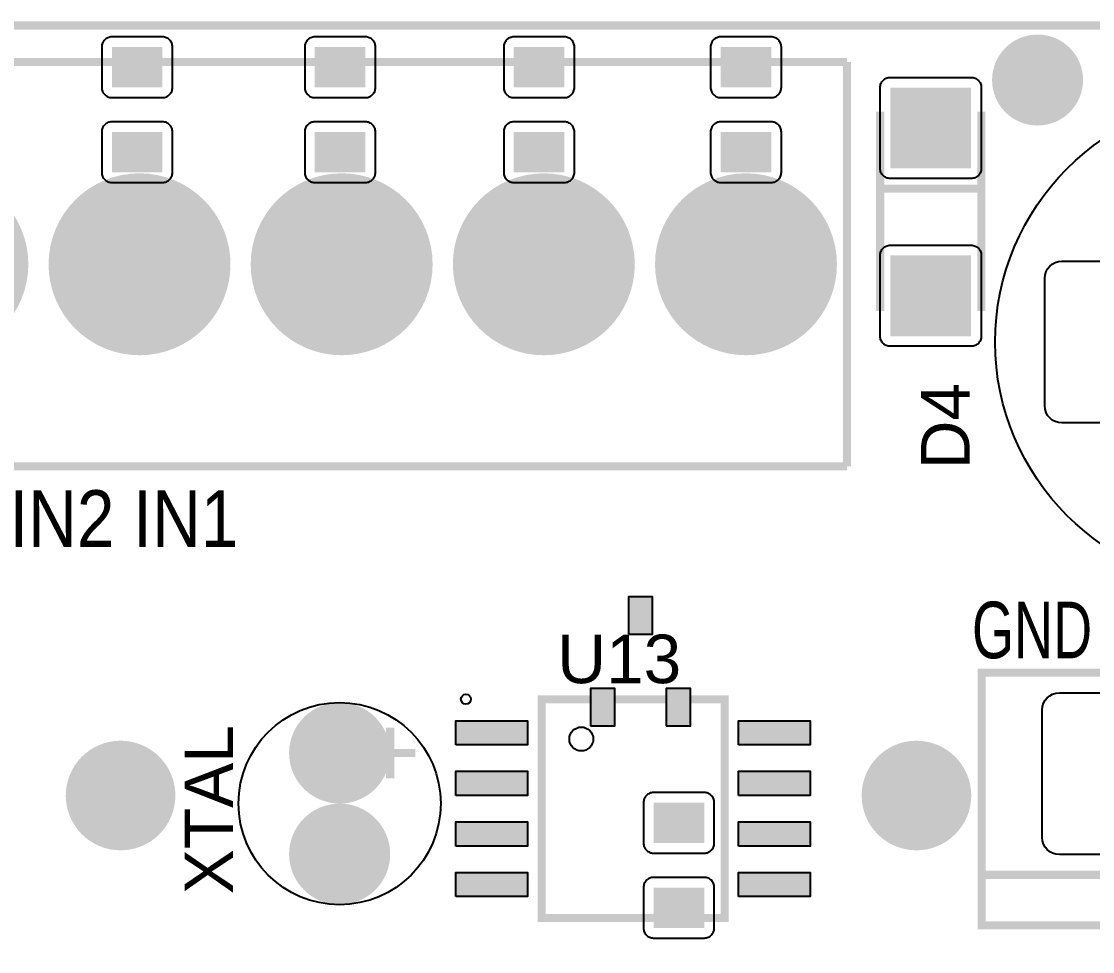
# Model space of a CAD drawing. Header units: inches. Extents: x -3.34 to 3.34, y -1.57 to 1.57.
# Drawn here: x -2.25 to -1.19, y 0.655 to 1.575 of the extents above; entities that cross this region are included whole.
import ezdxf

# ---------------------------------------------------------------- set-up
doc = ezdxf.new("R2010")
doc.units = ezdxf.units.IN
doc.layers.get('0').update_dxf_attribs({"linetype": 'CONTINUOUS'})

# ---------------------------------------------------------------- blocks, each defined once
blk = doc.blocks.new('RPAD')
blk.add_trace([(-0.5, -0.5), (-0.5, 0.5), (0.5, -0.5), (0.5, 0.5)])
blk = doc.blocks.new('EPAD')
at = {"const_width": 0.5}
blk.add_lwpolyline([(-0.25, 0, 1), (0.25, 0, 1)], format="xyb", close=True, dxfattribs=at)

msp = doc.modelspace()

# ---------------------------------------------------------------- linework, layer by layer
for points, const_width in [([(-3.332118, -1.570866), (3.333236, -1.570866), (3.333236, 1.570866), (-3.332118, 1.570866), (-3.332118, -1.570866)], 0.008), ([(-3.332118, -1.570866), (3.333236, -1.570866), (3.333236, 1.570866), (-3.332118, 1.570866), (-3.332118, -1.570866)], 0.008), ([(-3.332118, -1.570866), (3.333236, -1.570866), (3.333236, 1.570866), (-3.332118, 1.570866), (-3.332118, -1.570866)], 0.008), ([(-3.032906, 1.134646), (-3.032906, 1.534646), (-1.432906, 1.534646)], 0.008), ([(-3.032906, 1.134646), (-3.032906, 1.534646), (-1.432906, 1.534646)], 0.008), ([(-3.032906, 1.134646), (-3.032906, 1.534646), (-1.432906, 1.534646)], 0.008), ([(-1.432906, 1.134646), (-1.432906, 1.534646)], 0.008), ([(-1.432906, 1.134646), (-1.432906, 1.534646)], 0.008), ([(-1.432906, 1.134646), (-1.432906, 1.534646)], 0.008), ([(-1.400118, 1.28848), (-1.400118, 1.48548)], 0.008), ([(-1.400118, 1.28848), (-1.400118, 1.48548)], 0.008), ([(-1.400118, 1.28848), (-1.400118, 1.48548)], 0.008), ([(-1.300118, 1.48548), (-1.300118, 1.28848)], 0.008), ([(-1.300118, 1.48548), (-1.300118, 1.28848)], 0.008), ([(-1.300118, 1.48548), (-1.300118, 1.28848)], 0.008), ([(-1.400118, 1.40948), (-1.300118, 1.40948)], 0.008), ([(-1.400118, 1.40948), (-1.300118, 1.40948)], 0.008), ([(-1.400118, 1.40948), (-1.300118, 1.40948)], 0.008), ([(-1.432906, 1.134646), (-3.032906, 1.134646)], 0.008), ([(-1.432906, 1.134646), (-3.032906, 1.134646)], 0.008), ([(-1.432906, 1.134646), (-3.032906, 1.134646)], 0.008), ([(-1.299835, 0.680709), (-0.799835, 0.680709), (-0.799835, 0.930709), (-1.299835, 0.930709), (-1.299835, 0.680709)], 0.008), ([(-1.299835, 0.680709), (-0.799835, 0.680709), (-0.799835, 0.930709), (-1.299835, 0.930709), (-1.299835, 0.680709)], 0.008), ([(-1.299835, 0.680709), (-0.799835, 0.680709), (-0.799835, 0.930709), (-1.299835, 0.930709), (-1.299835, 0.680709)], 0.008), ([(-1.735181, 0.687866), (-1.554079, 0.687866), (-1.554079, 0.904402), (-1.735181, 0.904402), (-1.735181, 0.687866)], 0.007874), ([(-1.735181, 0.687866), (-1.554079, 0.687866), (-1.554079, 0.904402), (-1.735181, 0.904402), (-1.735181, 0.687866)], 0.007874), ([(-1.735181, 0.687866), (-1.554079, 0.687866), (-1.554079, 0.904402), (-1.735181, 0.904402), (-1.735181, 0.687866)], 0.007874), ([(-1.884929, 0.876134), (-1.884929, 0.826134)], 0.008), ([(-1.884929, 0.876134), (-1.884929, 0.826134)], 0.008), ([(-1.884929, 0.876134), (-1.884929, 0.826134)], 0.008), ([(-1.859929, 0.851134), (-1.909929, 0.851134)], 0.008), ([(-1.859929, 0.851134), (-1.909929, 0.851134)], 0.008), ([(-1.859929, 0.851134), (-1.909929, 0.851134)], 0.008), ([(-0.799835, 0.730709), (-1.299835, 0.730709)], 0.008), ([(-0.799835, 0.730709), (-1.299835, 0.730709)], 0.008), ([(-0.799835, 0.730709), (-1.299835, 0.730709)], 0.008)]:
    msp.add_lwpolyline(points, dxfattribs=dict(const_width=const_width))
for points in [[(-2.100268, 1.509528), (-2.100268, 1.549528), (-2.100318, 1.550567), (-2.100467, 1.551572), (-2.100709, 1.552539), (-2.101039, 1.553463), (-2.101454, 1.554339), (-2.101949, 1.555163), (-2.102518, 1.555931), (-2.103158, 1.556637), (-2.103865, 1.557277), (-2.104632, 1.557846), (-2.105456, 1.558341), (-2.106332, 1.558756), (-2.107256, 1.559087), (-2.108223, 1.559329), (-2.109228, 1.559477), (-2.110268, 1.559528), (-2.160268, 1.559528), (-2.161307, 1.559477), (-2.162312, 1.559329), (-2.163279, 1.559087), (-2.164203, 1.558756), (-2.16508, 1.558341), (-2.165904, 1.557846), (-2.166671, 1.557277), (-2.167377, 1.556637), (-2.168017, 1.555931), (-2.168587, 1.555163), (-2.169081, 1.554339), (-2.169496, 1.553463), (-2.169827, 1.552539), (-2.170069, 1.551572), (-2.170217, 1.550567), (-2.170268, 1.549528), (-2.170268, 1.509528), (-2.170217, 1.508488), (-2.170069, 1.507483), (-2.169827, 1.506516), (-2.169496, 1.505592), (-2.169081, 1.504716), (-2.168587, 1.503892), (-2.168017, 1.503124), (-2.167377, 1.502418), (-2.166671, 1.501778), (-2.165904, 1.501209), (-2.16508, 1.500714), (-2.164203, 1.500299), (-2.163279, 1.499969), (-2.162312, 1.499726), (-2.161307, 1.499578), (-2.160268, 1.499528), (-2.110268, 1.499528), (-2.109228, 1.499578), (-2.108223, 1.499726), (-2.107256, 1.499969), (-2.106332, 1.500299), (-2.105456, 1.500714), (-2.104632, 1.501209), (-2.103865, 1.501778), (-2.103158, 1.502418), (-2.102518, 1.503124), (-2.101949, 1.503892), (-2.101454, 1.504716), (-2.101039, 1.505592), (-2.100709, 1.506516), (-2.100467, 1.507483), (-2.100318, 1.508488), (-2.100268, 1.509528)], [(-1.89948, 1.509528), (-1.89948, 1.549528), (-1.899531, 1.550567), (-1.899679, 1.551572), (-1.899921, 1.552539), (-1.900252, 1.553463), (-1.900667, 1.554339), (-1.901161, 1.555163), (-1.901731, 1.555931), (-1.902371, 1.556637), (-1.903077, 1.557277), (-1.903844, 1.557846), (-1.904669, 1.558341), (-1.905545, 1.558756), (-1.906469, 1.559087), (-1.907436, 1.559329), (-1.908441, 1.559477), (-1.90948, 1.559528), (-1.95948, 1.559528), (-1.96052, 1.559477), (-1.961525, 1.559329), (-1.962492, 1.559087), (-1.963416, 1.558756), (-1.964292, 1.558341), (-1.965116, 1.557846), (-1.965883, 1.557277), (-1.96659, 1.556637), (-1.96723, 1.555931), (-1.967799, 1.555163), (-1.968294, 1.554339), (-1.968709, 1.553463), (-1.969039, 1.552539), (-1.969281, 1.551572), (-1.96943, 1.550567), (-1.96948, 1.549528), (-1.96948, 1.509528), (-1.96943, 1.508488), (-1.969281, 1.507483), (-1.969039, 1.506516), (-1.968709, 1.505592), (-1.968294, 1.504716), (-1.967799, 1.503892), (-1.96723, 1.503124), (-1.96659, 1.502418), (-1.965883, 1.501778), (-1.965116, 1.501209), (-1.964292, 1.500714), (-1.963416, 1.500299), (-1.962492, 1.499969), (-1.961525, 1.499726), (-1.96052, 1.499578), (-1.95948, 1.499528), (-1.90948, 1.499528), (-1.908441, 1.499578), (-1.907436, 1.499726), (-1.906469, 1.499969), (-1.905545, 1.500299), (-1.904669, 1.500714), (-1.903844, 1.501209), (-1.903077, 1.501778), (-1.902371, 1.502418), (-1.901731, 1.503124), (-1.901161, 1.503892), (-1.900667, 1.504716), (-1.900252, 1.505592), (-1.899921, 1.506516), (-1.899679, 1.507483), (-1.899531, 1.508488), (-1.89948, 1.509528)], [(-1.70263, 1.509528), (-1.70263, 1.549528), (-1.70268, 1.550567), (-1.702829, 1.551572), (-1.703071, 1.552539), (-1.703402, 1.553463), (-1.703816, 1.554339), (-1.704311, 1.555163), (-1.70488, 1.555931), (-1.70552, 1.556637), (-1.706227, 1.557277), (-1.706994, 1.557846), (-1.707818, 1.558341), (-1.708694, 1.558756), (-1.709619, 1.559087), (-1.710585, 1.559329), (-1.711591, 1.559477), (-1.71263, 1.559528), (-1.76263, 1.559528), (-1.763669, 1.559477), (-1.764674, 1.559329), (-1.765641, 1.559087), (-1.766565, 1.558756), (-1.767442, 1.558341), (-1.768266, 1.557846), (-1.769033, 1.557277), (-1.769739, 1.556637), (-1.77038, 1.555931), (-1.770949, 1.555163), (-1.771444, 1.554339), (-1.771858, 1.553463), (-1.772189, 1.552539), (-1.772431, 1.551572), (-1.77258, 1.550567), (-1.77263, 1.549528), (-1.77263, 1.509528), (-1.77258, 1.508488), (-1.772431, 1.507483), (-1.772189, 1.506516), (-1.771858, 1.505592), (-1.771444, 1.504716), (-1.770949, 1.503892), (-1.77038, 1.503124), (-1.769739, 1.502418), (-1.769033, 1.501778), (-1.768266, 1.501209), (-1.767442, 1.500714), (-1.766565, 1.500299), (-1.765641, 1.499969), (-1.764674, 1.499726), (-1.763669, 1.499578), (-1.76263, 1.499528), (-1.71263, 1.499528), (-1.711591, 1.499578), (-1.710585, 1.499726), (-1.709619, 1.499969), (-1.708694, 1.500299), (-1.707818, 1.500714), (-1.706994, 1.501209), (-1.706227, 1.501778), (-1.70552, 1.502418), (-1.70488, 1.503124), (-1.704311, 1.503892), (-1.703816, 1.504716), (-1.703402, 1.505592), (-1.703071, 1.506516), (-1.702829, 1.507483), (-1.70268, 1.508488), (-1.70263, 1.509528)], [(-1.497906, 1.509528), (-1.497906, 1.549528), (-1.497956, 1.550567), (-1.498104, 1.551572), (-1.498346, 1.552539), (-1.498677, 1.553463), (-1.499092, 1.554339), (-1.499587, 1.555163), (-1.500156, 1.555931), (-1.500796, 1.556637), (-1.501502, 1.557277), (-1.50227, 1.557846), (-1.503094, 1.558341), (-1.50397, 1.558756), (-1.504894, 1.559087), (-1.505861, 1.559329), (-1.506866, 1.559477), (-1.507906, 1.559528), (-1.557906, 1.559528), (-1.558945, 1.559477), (-1.55995, 1.559329), (-1.560917, 1.559087), (-1.561841, 1.558756), (-1.562717, 1.558341), (-1.563541, 1.557846), (-1.564309, 1.557277), (-1.565015, 1.556637), (-1.565655, 1.555931), (-1.566224, 1.555163), (-1.566719, 1.554339), (-1.567134, 1.553463), (-1.567465, 1.552539), (-1.567707, 1.551572), (-1.567855, 1.550567), (-1.567906, 1.549528), (-1.567906, 1.509528), (-1.567855, 1.508488), (-1.567707, 1.507483), (-1.567465, 1.506516), (-1.567134, 1.505592), (-1.566719, 1.504716), (-1.566224, 1.503892), (-1.565655, 1.503124), (-1.565015, 1.502418), (-1.564309, 1.501778), (-1.563541, 1.501209), (-1.562717, 1.500714), (-1.561841, 1.500299), (-1.560917, 1.499969), (-1.55995, 1.499726), (-1.558945, 1.499578), (-1.557906, 1.499528), (-1.507906, 1.499528), (-1.506866, 1.499578), (-1.505861, 1.499726), (-1.504894, 1.499969), (-1.50397, 1.500299), (-1.503094, 1.500714), (-1.50227, 1.501209), (-1.501502, 1.501778), (-1.500796, 1.502418), (-1.500156, 1.503124), (-1.499587, 1.503892), (-1.499092, 1.504716), (-1.498677, 1.505592), (-1.498346, 1.506516), (-1.498104, 1.507483), (-1.497956, 1.508488), (-1.497906, 1.509528)], [(-1.400118, 1.42948), (-1.400118, 1.50948), (-1.400068, 1.51052), (-1.399919, 1.511525), (-1.399677, 1.512492), (-1.399346, 1.513416), (-1.398932, 1.514292), (-1.398437, 1.515116), (-1.397868, 1.515884), (-1.397228, 1.51659), (-1.396521, 1.51723), (-1.395754, 1.517799), (-1.39493, 1.518294), (-1.394054, 1.518709), (-1.39313, 1.519039), (-1.392163, 1.519281), (-1.391157, 1.51943), (-1.390118, 1.51948), (-1.310118, 1.51948), (-1.309079, 1.51943), (-1.308074, 1.519281), (-1.307107, 1.519039), (-1.306183, 1.518709), (-1.305306, 1.518294), (-1.304482, 1.517799), (-1.303715, 1.51723), (-1.303009, 1.51659), (-1.302369, 1.515884), (-1.301799, 1.515116), (-1.301304, 1.514292), (-1.30089, 1.513416), (-1.300559, 1.512492), (-1.300317, 1.511525), (-1.300169, 1.51052), (-1.300118, 1.50948), (-1.300118, 1.42948), (-1.300169, 1.428441), (-1.300317, 1.427436), (-1.300559, 1.426469), (-1.30089, 1.425545), (-1.301304, 1.424669), (-1.301799, 1.423844), (-1.302369, 1.423077), (-1.303009, 1.422371), (-1.303715, 1.421731), (-1.304482, 1.421161), (-1.305306, 1.420667), (-1.306183, 1.420252), (-1.307107, 1.419921), (-1.308074, 1.419679), (-1.309079, 1.419531), (-1.310118, 1.41948), (-1.390118, 1.41948), (-1.391157, 1.419531), (-1.392163, 1.419679), (-1.39313, 1.419921), (-1.394054, 1.420252), (-1.39493, 1.420667), (-1.395754, 1.421161), (-1.396521, 1.421731), (-1.397228, 1.422371), (-1.397868, 1.423077), (-1.398437, 1.423844), (-1.398932, 1.424669), (-1.399346, 1.425545), (-1.399677, 1.426469), (-1.399919, 1.427436), (-1.400068, 1.428441), (-1.400118, 1.42948)], [(-2.100268, 1.425528), (-2.100268, 1.465528), (-2.100318, 1.466567), (-2.100467, 1.467572), (-2.100709, 1.468539), (-2.101039, 1.469463), (-2.101454, 1.470339), (-2.101949, 1.471163), (-2.102518, 1.471931), (-2.103158, 1.472637), (-2.103865, 1.473277), (-2.104632, 1.473846), (-2.105456, 1.474341), (-2.106332, 1.474756), (-2.107256, 1.475087), (-2.108223, 1.475329), (-2.109228, 1.475477), (-2.110268, 1.475528), (-2.160268, 1.475528), (-2.161307, 1.475477), (-2.162312, 1.475329), (-2.163279, 1.475087), (-2.164203, 1.474756), (-2.16508, 1.474341), (-2.165904, 1.473846), (-2.166671, 1.473277), (-2.167377, 1.472637), (-2.168017, 1.471931), (-2.168587, 1.471163), (-2.169081, 1.470339), (-2.169496, 1.469463), (-2.169827, 1.468539), (-2.170069, 1.467572), (-2.170217, 1.466567), (-2.170268, 1.465528), (-2.170268, 1.425528), (-2.170217, 1.424488), (-2.170069, 1.423483), (-2.169827, 1.422516), (-2.169496, 1.421592), (-2.169081, 1.420716), (-2.168587, 1.419892), (-2.168017, 1.419124), (-2.167377, 1.418418), (-2.166671, 1.417778), (-2.165904, 1.417209), (-2.16508, 1.416714), (-2.164203, 1.416299), (-2.163279, 1.415969), (-2.162312, 1.415726), (-2.161307, 1.415578), (-2.160268, 1.415528), (-2.110268, 1.415528), (-2.109228, 1.415578), (-2.108223, 1.415726), (-2.107256, 1.415969), (-2.106332, 1.416299), (-2.105456, 1.416714), (-2.104632, 1.417209), (-2.103865, 1.417778), (-2.103158, 1.418418), (-2.102518, 1.419124), (-2.101949, 1.419892), (-2.101454, 1.420716), (-2.101039, 1.421592), (-2.100709, 1.422516), (-2.100467, 1.423483), (-2.100318, 1.424488), (-2.100268, 1.425528)], [(-1.89948, 1.425528), (-1.89948, 1.465528), (-1.899531, 1.466567), (-1.899679, 1.467572), (-1.899921, 1.468539), (-1.900252, 1.469463), (-1.900667, 1.470339), (-1.901161, 1.471163), (-1.901731, 1.471931), (-1.902371, 1.472637), (-1.903077, 1.473277), (-1.903844, 1.473846), (-1.904669, 1.474341), (-1.905545, 1.474756), (-1.906469, 1.475087), (-1.907436, 1.475329), (-1.908441, 1.475477), (-1.90948, 1.475528), (-1.95948, 1.475528), (-1.96052, 1.475477), (-1.961525, 1.475329), (-1.962492, 1.475087), (-1.963416, 1.474756), (-1.964292, 1.474341), (-1.965116, 1.473846), (-1.965883, 1.473277), (-1.96659, 1.472637), (-1.96723, 1.471931), (-1.967799, 1.471163), (-1.968294, 1.470339), (-1.968709, 1.469463), (-1.969039, 1.468539), (-1.969281, 1.467572), (-1.96943, 1.466567), (-1.96948, 1.465528), (-1.96948, 1.425528), (-1.96943, 1.424488), (-1.969281, 1.423483), (-1.969039, 1.422516), (-1.968709, 1.421592), (-1.968294, 1.420716), (-1.967799, 1.419892), (-1.96723, 1.419124), (-1.96659, 1.418418), (-1.965883, 1.417778), (-1.965116, 1.417209), (-1.964292, 1.416714), (-1.963416, 1.416299), (-1.962492, 1.415969), (-1.961525, 1.415726), (-1.96052, 1.415578), (-1.95948, 1.415528), (-1.90948, 1.415528), (-1.908441, 1.415578), (-1.907436, 1.415726), (-1.906469, 1.415969), (-1.905545, 1.416299), (-1.904669, 1.416714), (-1.903844, 1.417209), (-1.903077, 1.417778), (-1.902371, 1.418418), (-1.901731, 1.419124), (-1.901161, 1.419892), (-1.900667, 1.420716), (-1.900252, 1.421592), (-1.899921, 1.422516), (-1.899679, 1.423483), (-1.899531, 1.424488), (-1.89948, 1.425528)], [(-1.70263, 1.425528), (-1.70263, 1.465528), (-1.70268, 1.466567), (-1.702829, 1.467572), (-1.703071, 1.468539), (-1.703402, 1.469463), (-1.703816, 1.470339), (-1.704311, 1.471163), (-1.70488, 1.471931), (-1.70552, 1.472637), (-1.706227, 1.473277), (-1.706994, 1.473846), (-1.707818, 1.474341), (-1.708694, 1.474756), (-1.709619, 1.475087), (-1.710585, 1.475329), (-1.711591, 1.475477), (-1.71263, 1.475528), (-1.76263, 1.475528), (-1.763669, 1.475477), (-1.764674, 1.475329), (-1.765641, 1.475087), (-1.766565, 1.474756), (-1.767442, 1.474341), (-1.768266, 1.473846), (-1.769033, 1.473277), (-1.769739, 1.472637), (-1.77038, 1.471931), (-1.770949, 1.471163), (-1.771444, 1.470339), (-1.771858, 1.469463), (-1.772189, 1.468539), (-1.772431, 1.467572), (-1.77258, 1.466567), (-1.77263, 1.465528), (-1.77263, 1.425528), (-1.77258, 1.424488), (-1.772431, 1.423483), (-1.772189, 1.422516), (-1.771858, 1.421592), (-1.771444, 1.420716), (-1.770949, 1.419892), (-1.77038, 1.419124), (-1.769739, 1.418418), (-1.769033, 1.417778), (-1.768266, 1.417209), (-1.767442, 1.416714), (-1.766565, 1.416299), (-1.765641, 1.415969), (-1.764674, 1.415726), (-1.763669, 1.415578), (-1.76263, 1.415528), (-1.71263, 1.415528), (-1.711591, 1.415578), (-1.710585, 1.415726), (-1.709619, 1.415969), (-1.708694, 1.416299), (-1.707818, 1.416714), (-1.706994, 1.417209), (-1.706227, 1.417778), (-1.70552, 1.418418), (-1.70488, 1.419124), (-1.704311, 1.419892), (-1.703816, 1.420716), (-1.703402, 1.421592), (-1.703071, 1.422516), (-1.702829, 1.423483), (-1.70268, 1.424488), (-1.70263, 1.425528)], [(-1.497906, 1.425528), (-1.497906, 1.465528), (-1.497956, 1.466567), (-1.498104, 1.467572), (-1.498346, 1.468539), (-1.498677, 1.469463), (-1.499092, 1.470339), (-1.499587, 1.471163), (-1.500156, 1.471931), (-1.500796, 1.472637), (-1.501502, 1.473277), (-1.50227, 1.473846), (-1.503094, 1.474341), (-1.50397, 1.474756), (-1.504894, 1.475087), (-1.505861, 1.475329), (-1.506866, 1.475477), (-1.507906, 1.475528), (-1.557906, 1.475528), (-1.558945, 1.475477), (-1.55995, 1.475329), (-1.560917, 1.475087), (-1.561841, 1.474756), (-1.562717, 1.474341), (-1.563541, 1.473846), (-1.564309, 1.473277), (-1.565015, 1.472637), (-1.565655, 1.471931), (-1.566224, 1.471163), (-1.566719, 1.470339), (-1.567134, 1.469463), (-1.567465, 1.468539), (-1.567707, 1.467572), (-1.567855, 1.466567), (-1.567906, 1.465528), (-1.567906, 1.425528), (-1.567855, 1.424488), (-1.567707, 1.423483), (-1.567465, 1.422516), (-1.567134, 1.421592), (-1.566719, 1.420716), (-1.566224, 1.419892), (-1.565655, 1.419124), (-1.565015, 1.418418), (-1.564309, 1.417778), (-1.563541, 1.417209), (-1.562717, 1.416714), (-1.561841, 1.416299), (-1.560917, 1.415969), (-1.55995, 1.415726), (-1.558945, 1.415578), (-1.557906, 1.415528), (-1.507906, 1.415528), (-1.506866, 1.415578), (-1.505861, 1.415726), (-1.504894, 1.415969), (-1.50397, 1.416299), (-1.503094, 1.416714), (-1.50227, 1.417209), (-1.501502, 1.417778), (-1.500796, 1.418418), (-1.500156, 1.419124), (-1.499587, 1.419892), (-1.499092, 1.420716), (-1.498677, 1.421592), (-1.498346, 1.422516), (-1.498104, 1.423483), (-1.497956, 1.424488), (-1.497906, 1.425528)], [(-1.400118, 1.26348), (-1.400118, 1.34348), (-1.400068, 1.34452), (-1.399919, 1.345525), (-1.399677, 1.346492), (-1.399346, 1.347416), (-1.398932, 1.348292), (-1.398437, 1.349116), (-1.397868, 1.349884), (-1.397228, 1.35059), (-1.396521, 1.35123), (-1.395754, 1.351799), (-1.39493, 1.352294), (-1.394054, 1.352709), (-1.39313, 1.353039), (-1.392163, 1.353281), (-1.391157, 1.35343), (-1.390118, 1.35348), (-1.310118, 1.35348), (-1.309079, 1.35343), (-1.308074, 1.353281), (-1.307107, 1.353039), (-1.306183, 1.352709), (-1.305306, 1.352294), (-1.304482, 1.351799), (-1.303715, 1.35123), (-1.303009, 1.35059), (-1.302369, 1.349884), (-1.301799, 1.349116), (-1.301304, 1.348292), (-1.30089, 1.347416), (-1.300559, 1.346492), (-1.300317, 1.345525), (-1.300169, 1.34452), (-1.300118, 1.34348), (-1.300118, 1.26348), (-1.300169, 1.262441), (-1.300317, 1.261436), (-1.300559, 1.260469), (-1.30089, 1.259545), (-1.301304, 1.258669), (-1.301799, 1.257844), (-1.302369, 1.257077), (-1.303009, 1.256371), (-1.303715, 1.255731), (-1.304482, 1.255161), (-1.305306, 1.254667), (-1.306183, 1.254252), (-1.307107, 1.253921), (-1.308074, 1.253679), (-1.309079, 1.253531), (-1.310118, 1.25348), (-1.390118, 1.25348), (-1.391157, 1.253531), (-1.392163, 1.253679), (-1.39313, 1.253921), (-1.394054, 1.254252), (-1.39493, 1.254667), (-1.395754, 1.255161), (-1.396521, 1.255731), (-1.397228, 1.256371), (-1.397868, 1.257077), (-1.398437, 1.257844), (-1.398932, 1.258669), (-1.399346, 1.259545), (-1.399677, 1.260469), (-1.399919, 1.261436), (-1.400068, 1.262441), (-1.400118, 1.26348)], [(-1.649244, 0.968634), (-1.625244, 0.968634), (-1.625244, 1.005634), (-1.649244, 1.005634), (-1.649244, 0.968634)], [(-1.686646, 0.878083), (-1.662646, 0.878083), (-1.662646, 0.915083), (-1.686646, 0.915083), (-1.686646, 0.878083)], [(-1.611843, 0.878083), (-1.587843, 0.878083), (-1.587843, 0.915083), (-1.611843, 0.915083), (-1.611843, 0.878083)], [(-1.819894, 0.859134), (-1.819894, 0.883134), (-1.748894, 0.883134), (-1.748894, 0.859134), (-1.819894, 0.859134)], [(-1.540366, 0.859134), (-1.540366, 0.883134), (-1.469366, 0.883134), (-1.469366, 0.859134), (-1.540366, 0.859134)], [(-1.819894, 0.809134), (-1.819894, 0.833134), (-1.748894, 0.833134), (-1.748894, 0.809134), (-1.819894, 0.809134)], [(-1.540366, 0.809134), (-1.540366, 0.833134), (-1.469366, 0.833134), (-1.469366, 0.809134), (-1.540366, 0.809134)], [(-1.564244, 0.762134), (-1.564244, 0.802134), (-1.564294, 0.803173), (-1.564443, 0.804178), (-1.564685, 0.805145), (-1.565016, 0.806069), (-1.56543, 0.806946), (-1.565925, 0.80777), (-1.566494, 0.808537), (-1.567135, 0.809243), (-1.567841, 0.809883), (-1.568608, 0.810453), (-1.569432, 0.810947), (-1.570309, 0.811362), (-1.571233, 0.811693), (-1.5722, 0.811935), (-1.573205, 0.812083), (-1.574244, 0.812134), (-1.624244, 0.812134), (-1.625283, 0.812083), (-1.626289, 0.811935), (-1.627256, 0.811693), (-1.62818, 0.811362), (-1.629056, 0.810947), (-1.62988, 0.810453), (-1.630647, 0.809883), (-1.631354, 0.809243), (-1.631994, 0.808537), (-1.632563, 0.80777), (-1.633058, 0.806946), (-1.633472, 0.806069), (-1.633803, 0.805145), (-1.634045, 0.804178), (-1.634194, 0.803173), (-1.634244, 0.802134), (-1.634244, 0.762134), (-1.634194, 0.761094), (-1.634045, 0.760089), (-1.633803, 0.759122), (-1.633472, 0.758198), (-1.633058, 0.757322), (-1.632563, 0.756498), (-1.631994, 0.75573), (-1.631354, 0.755024), (-1.630647, 0.754384), (-1.62988, 0.753815), (-1.629056, 0.75332), (-1.62818, 0.752906), (-1.627256, 0.752575), (-1.626289, 0.752333), (-1.625283, 0.752184), (-1.624244, 0.752134), (-1.574244, 0.752134), (-1.573205, 0.752184), (-1.5722, 0.752333), (-1.571233, 0.752575), (-1.570309, 0.752906), (-1.569432, 0.75332), (-1.568608, 0.753815), (-1.567841, 0.754384), (-1.567135, 0.755024), (-1.566494, 0.75573), (-1.565925, 0.756498), (-1.56543, 0.757322), (-1.565016, 0.758198), (-1.564685, 0.759122), (-1.564443, 0.760089), (-1.564294, 0.761094), (-1.564244, 0.762134)], [(-1.819894, 0.759134), (-1.819894, 0.783134), (-1.748894, 0.783134), (-1.748894, 0.759134), (-1.819894, 0.759134)], [(-1.540366, 0.759134), (-1.540366, 0.783134), (-1.469366, 0.783134), (-1.469366, 0.759134), (-1.540366, 0.759134)], [(-1.819894, 0.709134), (-1.819894, 0.733134), (-1.748894, 0.733134), (-1.748894, 0.709134), (-1.819894, 0.709134)], [(-1.540366, 0.709134), (-1.540366, 0.733134), (-1.469366, 0.733134), (-1.469366, 0.709134), (-1.540366, 0.709134)], [(-1.564244, 0.678134), (-1.564244, 0.718134), (-1.564294, 0.719173), (-1.564443, 0.720178), (-1.564685, 0.721145), (-1.565016, 0.722069), (-1.56543, 0.722946), (-1.565925, 0.72377), (-1.566494, 0.724537), (-1.567135, 0.725243), (-1.567841, 0.725883), (-1.568608, 0.726453), (-1.569432, 0.726947), (-1.570309, 0.727362), (-1.571233, 0.727693), (-1.5722, 0.727935), (-1.573205, 0.728083), (-1.574244, 0.728134), (-1.624244, 0.728134), (-1.625283, 0.728083), (-1.626289, 0.727935), (-1.627256, 0.727693), (-1.62818, 0.727362), (-1.629056, 0.726947), (-1.62988, 0.726453), (-1.630647, 0.725883), (-1.631354, 0.725243), (-1.631994, 0.724537), (-1.632563, 0.72377), (-1.633058, 0.722946), (-1.633472, 0.722069), (-1.633803, 0.721145), (-1.634045, 0.720178), (-1.634194, 0.719173), (-1.634244, 0.718134), (-1.634244, 0.678134), (-1.634194, 0.677094), (-1.634045, 0.676089), (-1.633803, 0.675122), (-1.633472, 0.674198), (-1.633058, 0.673322), (-1.632563, 0.672498), (-1.631994, 0.67173), (-1.631354, 0.671024), (-1.630647, 0.670384), (-1.62988, 0.669815), (-1.629056, 0.66932), (-1.62818, 0.668906), (-1.627256, 0.668575), (-1.626289, 0.668333), (-1.625283, 0.668184), (-1.624244, 0.668134), (-1.574244, 0.668134), (-1.573205, 0.668184), (-1.5722, 0.668333), (-1.571233, 0.668575), (-1.570309, 0.668906), (-1.569432, 0.66932), (-1.568608, 0.669815), (-1.567841, 0.670384), (-1.567135, 0.671024), (-1.566494, 0.67173), (-1.565925, 0.672498), (-1.56543, 0.673322), (-1.565016, 0.674198), (-1.564685, 0.675122), (-1.564443, 0.676089), (-1.564294, 0.677094), (-1.564244, 0.678134)]]:
    msp.add_lwpolyline(points, close=True)
for points in [[(-1.174339, 1.177677), (-1.220339, 1.177677), (-1.223815, 1.178015), (-1.227029, 1.178989), (-1.22992, 1.180535), (-1.232424, 1.182591), (-1.234481, 1.185096), (-1.236027, 1.187987), (-1.237, 1.191201), (-1.237339, 1.194677), (-1.237339, 1.320677), (-1.237, 1.324153), (-1.236027, 1.327367), (-1.234481, 1.330258), (-1.232424, 1.332763), (-1.22992, 1.33482), (-1.227029, 1.336366), (-1.223815, 1.337339), (-1.220339, 1.337677), (-1.174339, 1.337677)], [(-1.176835, 0.750709), (-1.222835, 0.750709), (-1.226311, 0.751047), (-1.229525, 0.75202), (-1.232416, 0.753566), (-1.23492, 0.755623), (-1.236977, 0.758128), (-1.238523, 0.761019), (-1.239496, 0.764233), (-1.239835, 0.767709), (-1.239835, 0.893709), (-1.239496, 0.897185), (-1.238523, 0.900399), (-1.236977, 0.90329), (-1.23492, 0.905794), (-1.232416, 0.907851), (-1.229525, 0.909397), (-1.226311, 0.91037), (-1.222835, 0.910709), (-1.176835, 0.910709)]]:
    msp.add_lwpolyline(points)
for centre, radius in [((-1.043795, 1.257677), 0.242565), ((-1.043795, 1.257677), 0.242565), ((-1.043795, 1.257677), 0.242565), ((-1.934929, 0.801134), 0.1), ((-1.934929, 0.801134), 0.1), ((-1.934929, 0.801134), 0.1), ((-1.809984, 0.904402), 0.004921), ((-1.809984, 0.904402), 0.004921), ((-1.809984, 0.904402), 0.004921), ((-1.695811, 0.865031), 0.011811), ((-1.695811, 0.865031), 0.011811), ((-1.695811, 0.865031), 0.011811)]:
    msp.add_circle(centre, radius)

# ---------------------------------------------------------------- block references
for p, xscale, yscale in [((-1.244428, 1.516896), 0.09, 0.09), ((-2.332906, 1.334646), 0.18, 0.18), ((-2.132906, 1.334646), 0.18, 0.18), ((-1.932906, 1.334646), 0.18, 0.18), ((-1.732906, 1.334646), 0.18, 0.18), ((-1.532906, 1.334646), 0.18, 0.18), ((-1.934929, 0.851134), 0.1, 0.1), ((-2.151646, 0.809134), 0.108425, 0.108425), ((-1.364244, 0.809134), 0.108425, 0.108425), ((-1.934929, 0.751134), 0.1, 0.1)]:
    msp.add_blockref('EPAD', p, dxfattribs=dict(xscale=xscale, yscale=yscale))
for p, xscale, yscale, rotation in [((-2.135268, 1.529528), 0.04, 0.05, -90), ((-1.93448, 1.529528), 0.04, 0.05, -90), ((-1.73763, 1.529528), 0.04, 0.05, -90), ((-1.532905, 1.529528), 0.04, 0.05, -90), ((-1.350118, 1.46948), 0.08, 0.08, -270), ((-2.135268, 1.445528), 0.04, 0.05, -90), ((-1.93448, 1.445528), 0.04, 0.05, -90), ((-1.73763, 1.445528), 0.04, 0.05, -90), ((-1.532905, 1.445528), 0.04, 0.05, -90), ((-1.350118, 1.30348), 0.08, 0.08, -270), ((-1.637244, 0.987134), 0.024, 0.037, -180), ((-1.674646, 0.896583), 0.024, 0.037, -180), ((-1.599843, 0.896583), 0.024, 0.037, -180), ((-1.784394, 0.871134), 0.024, 0.071, 90), ((-1.504866, 0.871134), 0.024, 0.071, 90), ((-1.784394, 0.821134), 0.024, 0.071, 90), ((-1.504866, 0.821134), 0.024, 0.071, 90), ((-1.599244, 0.782134), 0.04, 0.05, -90), ((-1.784394, 0.771134), 0.024, 0.071, 90), ((-1.504866, 0.771134), 0.024, 0.071, 90), ((-1.784394, 0.721134), 0.024, 0.071, 90), ((-1.504866, 0.721134), 0.024, 0.071, 90), ((-1.599244, 0.698134), 0.04, 0.05, -90)]:
    msp.add_blockref('RPAD', p, dxfattribs=dict(xscale=xscale, yscale=yscale, rotation=rotation))

# ---------------------------------------------------------------- texts
at = {"width": 1.041667}
for s, p in [('D4', (-1.311693, 1.131756)), ('D4', (-1.311693, 1.131756)), ('D4', (-1.311693, 1.131756)), ('XTAL', (-2.040402, 0.711496)), ('XTAL', (-2.040402, 0.711496)), ('XTAL', (-2.040402, 0.711496))]:
    msp.add_text(s, height=0.048, rotation=90, dxfattribs=at).set_placement(p)
for s, height, width, p in [('IN8 IN7 IN6 IN5 IN4 IN3 IN2 IN1', 0.056, 0.892857, (-2.997472, 1.05511)), ('IN8 IN7 IN6 IN5 IN4 IN3 IN2 IN1', 0.056, 0.892857, (-2.997472, 1.05511)), ('IN8 IN7 IN6 IN5 IN4 IN3 IN2 IN1', 0.056, 0.892857, (-2.997472, 1.05511)), ('GND RX TX VCC', 0.056, 0.714286, (-1.309283, 0.944874)), ('GND RX TX VCC', 0.056, 0.714286, (-1.309283, 0.944874)), ('GND RX TX VCC', 0.056, 0.714286, (-1.309283, 0.944874)), ('U13', 0.048, 1.041667, (-1.71963, 0.920244)), ('U13', 0.048, 1.041667, (-1.71963, 0.920244)), ('U13', 0.048, 1.041667, (-1.71963, 0.920244))]:
    msp.add_text(s, height=height, dxfattribs=dict(width=width)).set_placement(p)

doc.saveas('drawing.dxf')
